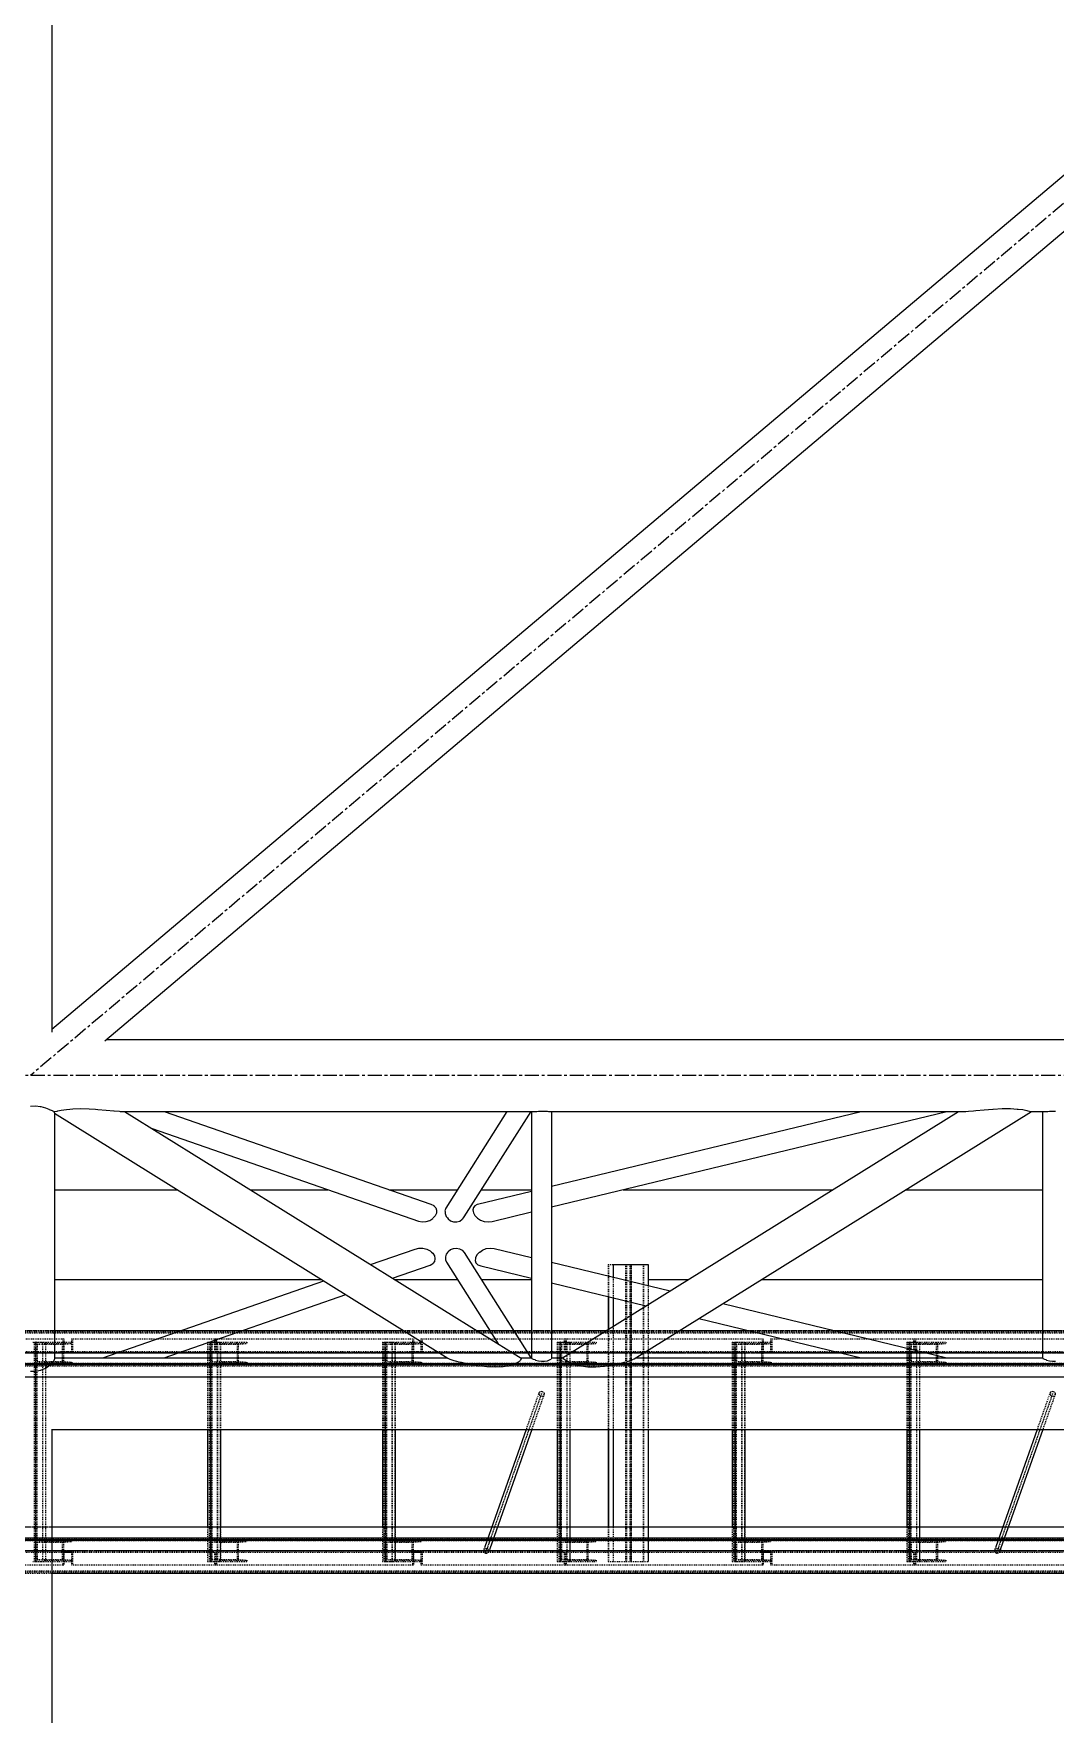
# Model space of a CAD drawing. Header units: millimetres. Extents: x 5143 to 30813, y 232 to 21408.
# Drawn here: x 25175 to 25753, y 3989 to 4940 of the extents above; entities that cross this region are included whole.
import ezdxf

# ---------------------------------------------------------------- set-up
doc = ezdxf.new("R2010")
doc.units = ezdxf.units.MM
doc.header["$LTSCALE"] = 0.25
for name, pattern in [('CENTER', [50.8, 31.75, -6.35, 6.35, -6.35]), ('XKITLINE00', [0]), ('XKITLINE02', [4, 2, -2]), ('XKITLINE03', [6, 3, -1, 1, -1])]:
    doc.linetypes.add(name, pattern=pattern)

msp = doc.modelspace()

# ---------------------------------------------------------------- linework, layer by layer
at = {"color": 8, "linetype": 'CENTER'}
for p, q in [((26903.05, 5810.27), (25173.61, 4350.27)), ((26261.35, 4350.27), (24815.88, 4350.27))]:
    msp.add_line(p, q, dxfattribs=at)
at = {"color": 8, "linetype": 'XKITLINE00'}
for p, q in [((25185.79, 5784.48), (25185.79, 4374.81)), ((25185.79, 4376.5), (26019.45, 5080.27)), ((25215.69, 4369.86), (26038.33, 5064.33)), ((25216.54, 4370.57), (26261.35, 4370.57)), ((25173.61, 4333.01), (25176.65, 4333.1)), ((25176.65, 4333.1), (25179.16, 4332.69)), ((25179.16, 4332.69), (25179.53, 4332.65)), ((25179.53, 4332.65), (25182.12, 4332.01)), ((25182.12, 4332.01), (25184.04, 4331.16)), ((25184.04, 4331.16), (25184.28, 4331.1)), ((25184.28, 4331.1), (25185.91, 4330.42)), ((25185.91, 4330.42), (25186.17, 4330.21)), ((25186.17, 4330.21), (25186.92, 4330.02)), ((25186.92, 4329.98), (25188.66, 4330.19)), ((25186.93, 4329.91), (25187.2, 4328.96)), ((25187.2, 4328.96), (25187.26, 4328.9)), ((25187.26, 4328.92), (25409.72, 4190.41)), ((25187.26, 4328.9), (25187.26, 4189.89)), ((25188.66, 4330.19), (25189.19, 4330.23)), ((25189.19, 4330.23), (25190.92, 4330.65)), ((25190.92, 4330.65), (25193.99, 4331.05)), ((25193.99, 4331.05), (25195.96, 4331.19)), ((25195.96, 4331.19), (25197.66, 4331.41)), ((25197.66, 4331.41), (25201.93, 4331.58)), ((25201.93, 4331.58), (25206.76, 4331.47)), ((25206.76, 4331.47), (25210.33, 4331.19)), ((25210.33, 4331.19), (25211.8, 4331.12)), ((25211.8, 4331.12), (25216.52, 4330.74)), ((25216.52, 4330.74), (25220.87, 4330.24)), ((25220.87, 4330.24), (25220.95, 4330.23)), ((25220.95, 4330.23), (25224, 4330.02)), ((25224, 4330.02), (25225.41, 4329.88)), ((25224.46, 4329.97), (25460.03, 4329.97)), ((25224.9, 4329.93), (25225.1, 4329.95)), ((25225.1, 4329.95), (25225.18, 4329.97)), ((25225.41, 4329.88), (25226.02, 4329.94)), ((25226.02, 4329.94), (25226.12, 4329.97)), ((25226.86, 4329.97), (25451.12, 4190.34)), ((25249.23, 4329.97), (25400.13, 4277.43)), ((25443.15, 4329.97), (25408.55, 4275.24)), ((25456.59, 4329.97), (25418.84, 4270.25)), ((25457, 4329.97), (25457, 4190.47)), ((25457.9, 4329.97), (25458.09, 4329.95)), ((25458.09, 4329.95), (25458.89, 4329.88)), ((25458.41, 4329.96), (25459.1, 4329.9)), ((25458.89, 4329.88), (25459.35, 4329.93)), ((25459.35, 4329.93), (25460.94, 4330.04)), ((25460.94, 4330.04), (25462.7, 4330.09)), ((25462.7, 4330.09), (25464.46, 4330.09)), ((25464.46, 4330.09), (25466.05, 4330.03)), ((25466.05, 4330.03), (25467.31, 4329.92)), ((25466.7, 4329.97), (25702.73, 4329.97)), ((25467.31, 4329.92), (25467.56, 4329.88)), ((25467.36, 4329.91), (25467.74, 4329.97)), ((25467.56, 4329.88), (25468.12, 4329.95)), ((25468.12, 4329.95), (25468.17, 4329.97)), ((25468.4, 4287.62), (25643.59, 4329.97)), ((25468.4, 4275.9), (25692.06, 4329.97)), ((25468.4, 4329.97), (25468.4, 4190.2)), ((25474.57, 4190.52), (25698.54, 4329.97)), ((25515.13, 4190.06), (25739.83, 4329.97)), ((25700.43, 4329.97), (25701.18, 4329.89)), ((25701.18, 4329.89), (25701.37, 4329.88)), ((25701.37, 4329.88), (25704.28, 4330.09)), ((25701.37, 4329.97), (25701.9, 4329.91)), ((25704.28, 4330.09), (25706.99, 4330.23)), ((25706.99, 4330.23), (25708.33, 4330.4)), ((25708.33, 4330.4), (25713.19, 4330.87)), ((25713.19, 4330.87), (25718, 4331.19)), ((25718, 4331.19), (25718.24, 4331.21)), ((25718.24, 4331.21), (25723.38, 4331.53)), ((25723.38, 4331.53), (25727.98, 4331.56)), ((25727.98, 4331.56), (25731.81, 4331.3)), ((25731.81, 4331.3), (25732.42, 4331.19)), ((25732.42, 4331.19), (25734.95, 4330.95)), ((25734.95, 4330.95), (25737.25, 4330.51)), ((25737.25, 4330.51), (25737.87, 4330.23)), ((25737.87, 4330.23), (25738.78, 4330.13)), ((25738.78, 4330.13), (25739.59, 4329.91)), ((25739.35, 4329.97), (25749.06, 4329.97)), ((25739.55, 4329.88), (25739.79, 4329.97)), ((25746.09, 4329.97), (25746.09, 4190.48)), ((25746.97, 4329.97), (25747.18, 4329.94)), ((25747.18, 4329.94), (25747.98, 4329.88)), ((25747.5, 4329.96), (25748.18, 4329.9)), ((25747.98, 4329.88), (25748.44, 4329.93)), ((25748.44, 4329.93), (25750.03, 4330.04)), ((25750.03, 4330.04), (25751.79, 4330.1)), ((25751.79, 4330.1), (25753.55, 4330.1)), ((25242.42, 4320.29), (25393.04, 4267.84)), ((25187.26, 4285.67), (25256.71, 4285.67)), ((25298.01, 4285.67), (25341.82, 4285.67)), ((25376.46, 4285.67), (25415.14, 4285.67)), ((25426.6, 4277.51), (25457, 4284.86)), ((25428.59, 4285.67), (25457, 4285.67)), ((25508.83, 4285.67), (25627.39, 4285.67)), ((25668.69, 4285.67), (25746.09, 4285.67)), ((25400.13, 4277.43), (25401.73, 4276.66)), ((25401.51, 4269.72), (25401.25, 4269.39)), ((25402.55, 4270.81), (25401.51, 4269.72)), ((25401.73, 4276.66), (25401.8, 4276.57)), ((25401.8, 4276.57), (25402.88, 4275.47)), ((25403.27, 4272.41), (25402.55, 4270.81)), ((25402.88, 4275.47), (25403.38, 4274.02)), ((25403.28, 4273.31), (25403.27, 4272.41)), ((25403.38, 4274.02), (25403.28, 4273.31)), ((25408.55, 4275.24), (25408.1, 4273.76)), ((25408.1, 4273.76), (25408.13, 4273.31)), ((25408.13, 4273.31), (25408.18, 4272.13)), ((25408.18, 4272.13), (25408.78, 4270.55)), ((25408.78, 4270.55), (25409.45, 4269.72)), ((25409.45, 4269.72), (25409.86, 4269.17)), ((25418.44, 4269.72), (25417.83, 4268.92)), ((25418.84, 4270.25), (25418.44, 4269.72)), ((25424.19, 4275.67), (25423.89, 4274.24)), ((25423.89, 4274.24), (25424.15, 4273.31)), ((25424.15, 4273.31), (25424.21, 4272.65)), ((25424.99, 4276.58), (25424.19, 4275.67)), ((25424.21, 4272.65), (25425.06, 4271.04)), ((25425.15, 4276.8), (25424.99, 4276.58)), ((25425.06, 4271.04), (25426.39, 4269.72)), ((25425.15, 4276.8), (25426.6, 4277.51)), ((25426.39, 4269.72), (25426.5, 4269.59)), ((25426.5, 4269.59), (25428.25, 4268.41)), ((25434.74, 4267.76), (25457, 4273.14)), ((25393.04, 4267.84), (25395.22, 4267.46)), ((25395.22, 4267.46), (25397.46, 4267.6)), ((25397.46, 4267.6), (25399.54, 4268.27)), ((25399.54, 4268.27), (25401.25, 4269.39)), ((25409.86, 4269.17), (25411.3, 4268.12)), ((25411.3, 4268.12), (25412.98, 4267.54)), ((25412.98, 4267.54), (25414.75, 4267.49)), ((25414.75, 4267.49), (25416.42, 4267.96)), ((25416.42, 4267.96), (25417.83, 4268.92)), ((25428.25, 4268.41), (25430.34, 4267.68)), ((25430.34, 4267.68), (25432.58, 4267.45)), ((25432.58, 4267.45), (25434.74, 4267.76)), ((25366.05, 4243.31), (25391.16, 4252.05)), ((25391.16, 4252.05), (25393.34, 4252.59)), ((25393.34, 4252.59), (25395.64, 4252.61)), ((25395.64, 4252.61), (25397.85, 4252.1)), ((25397.85, 4252.1), (25399.74, 4251.11)), ((25399.74, 4251.11), (25400.5, 4250.38)), ((25409.84, 4250.66), (25409.66, 4250.38)), ((25409.84, 4250.66), (25411.2, 4251.8)), ((25411.2, 4251.8), (25412.85, 4252.49)), ((25412.85, 4252.49), (25414.61, 4252.67)), ((25414.61, 4252.67), (25416.32, 4252.31)), ((25416.32, 4252.31), (25417.8, 4251.46)), ((25417.8, 4251.46), (25418.76, 4250.38)), ((25427.78, 4250.39), (25429.28, 4251.49)), ((25429.28, 4251.49), (25431.4, 4252.33)), ((25431.4, 4252.33), (25433.71, 4252.67)), ((25433.71, 4252.67), (25435.99, 4252.48)), ((25435.99, 4252.48), (25457, 4247.4)), ((25378.47, 4235.57), (25399.72, 4242.97)), ((25399.72, 4242.97), (25400.75, 4243.6)), ((25400.5, 4250.38), (25401.21, 4249.78)), ((25400.75, 4243.6), (25401.2, 4243.86)), ((25402.18, 4245.13), (25401.2, 4243.86)), ((25401.21, 4249.78), (25402.17, 4248.23)), ((25402.17, 4248.23), (25402.38, 4246.82)), ((25402.45, 4246.61), (25402.18, 4245.13)), ((25402.38, 4246.82), (25402.45, 4246.61)), ((25408.85, 4249.24), (25408.36, 4247.65)), ((25408.36, 4247.65), (25408.39, 4246.83)), ((25408.39, 4246.83), (25408.39, 4246.06)), ((25408.39, 4246.06), (25408.95, 4244.64)), ((25409.66, 4250.38), (25408.85, 4249.24)), ((25408.95, 4244.64), (25438.18, 4198.4)), ((25418.76, 4250.38), (25418.92, 4250.21)), ((25418.92, 4250.21), (25456.61, 4190.57)), ((25425.4, 4246.83), (25425.15, 4245.6)), ((25425.15, 4245.6), (25425.61, 4244.25)), ((25425.41, 4247.14), (25425.4, 4246.83)), ((25426.15, 4248.76), (25425.41, 4247.14)), ((25425.61, 4244.25), (25426.33, 4243.61)), ((25427.55, 4250.24), (25426.15, 4248.76)), ((25426.33, 4243.61), (25426.69, 4243.22)), ((25426.69, 4243.22), (25428.33, 4242.62)), ((25427.55, 4250.24), (25427.78, 4250.39)), ((25428.33, 4242.62), (25457, 4235.69)), ((25468.4, 4244.65), (25535.46, 4228.44)), ((25187.26, 4234.87), (25338.3, 4234.87)), ((25214.59, 4190.57), (25339.56, 4234.09)), ((25379.59, 4234.87), (25415.12, 4234.87)), ((25428.61, 4234.87), (25457, 4234.87)), ((25468.4, 4232.93), (25521.9, 4219.99)), ((25523.11, 4234.87), (25545.8, 4234.87)), ((25587.1, 4234.87), (25746.09, 4234.87)), ((25249.23, 4190.57), (25351.99, 4226.35)), ((25551.65, 4212.8), (25643.59, 4190.57)), ((25565.21, 4221.24), (25692.06, 4190.57)), ((25179.53, 4183.58), (25182.12, 4184.64)), ((25182.12, 4184.64), (25184.01, 4186.01)), ((25184.01, 4186.01), (25184.28, 4186.15)), ((25184.28, 4186.15), (25185.91, 4187.6)), ((25186.16, 4188.02), (25185.91, 4187.6)), ((25186.92, 4188.9), (25186.16, 4188.02)), ((25187.08, 4189.5), (25186.92, 4188.9)), ((25187.26, 4189.89), (25187.08, 4189.5)), ((25187.26, 4190.57), (25409.45, 4190.57)), ((25409.72, 4190.41), (25409.75, 4190.39)), ((25409.75, 4190.39), (25410.79, 4189.83)), ((25410.79, 4189.83), (25411.97, 4189.5)), ((25411.97, 4189.5), (25413.19, 4189.06)), ((25413.19, 4189.06), (25416.78, 4188.16)), ((25416.78, 4188.16), (25417.52, 4188.02)), ((25417.52, 4188.02), (25421.46, 4187.11)), ((25421.46, 4187.11), (25426.52, 4186.27)), ((25426.52, 4186.27), (25429.05, 4186.01)), ((25429.05, 4186.01), (25431.77, 4185.64)), ((25431.77, 4185.64), (25436.76, 4185.37)), ((25436.76, 4185.37), (25441.08, 4185.56)), ((25441.08, 4185.56), (25443.41, 4186.01)), ((25443.41, 4186.01), (25444.61, 4186.16)), ((25444.61, 4186.16), (25447.46, 4186.95)), ((25447.46, 4186.95), (25449.28, 4188.02)), ((25449.28, 4188.02), (25450.65, 4188.9)), ((25450.83, 4189.5), (25450.65, 4188.9)), ((25450.74, 4190.57), (25457, 4190.57)), ((25450.83, 4189.5), (25451.21, 4189.73)), ((25451.12, 4190.34), (25451.21, 4189.73)), ((25457, 4190.47), (25457.13, 4190.4)), ((25457.13, 4190.4), (25457.28, 4190.17)), ((25457.28, 4190.17), (25458.09, 4189.75)), ((25458.09, 4189.75), (25458.88, 4189.52)), ((25458.88, 4189.52), (25459.35, 4189.3)), ((25459.35, 4189.3), (25460.94, 4188.86)), ((25460.94, 4188.86), (25462.7, 4188.63)), ((25462.7, 4188.63), (25464.46, 4188.64)), ((25464.46, 4188.64), (25466.05, 4188.88)), ((25466.05, 4188.88), (25467.31, 4189.33)), ((25467.31, 4189.33), (25467.56, 4189.52)), ((25467.56, 4189.52), (25468.12, 4189.77)), ((25468.4, 4190.2), (25468.12, 4189.77)), ((25468.4, 4190.57), (25474.66, 4190.57)), ((25474.57, 4190.52), (25474.92, 4190.42)), ((25474.92, 4190.42), (25474.9, 4190.17)), ((25474.9, 4190.17), (25475.84, 4189.58)), ((25475.84, 4189.58), (25475.94, 4189.55)), ((25475.94, 4189.55), (25477.14, 4188.66)), ((25477.14, 4188.66), (25478.65, 4188.09)), ((25478.65, 4188.09), (25479.16, 4187.71)), ((25479.16, 4187.71), (25481.72, 4186.74)), ((25481.72, 4186.74), (25484.91, 4186.1)), ((25484.91, 4186.1), (25485.08, 4186.04)), ((25485.08, 4186.04), (25488.91, 4185.54)), ((25488.91, 4185.54), (25493.4, 4185.5)), ((25493.4, 4185.5), (25498.32, 4185.92)), ((25498.32, 4185.92), (25499.34, 4186.1)), ((25499.34, 4186.1), (25503.12, 4186.6)), ((25503.12, 4186.6), (25507.61, 4187.53)), ((25507.61, 4187.53), (25509.55, 4188.09)), ((25509.55, 4188.09), (25511.32, 4188.5)), ((25511.32, 4188.5), (25513.97, 4189.43)), ((25514.17, 4189.55), (25515.13, 4190.06)), ((25515.95, 4190.57), (25746.09, 4190.57)), ((25746.09, 4190.48), (25746.22, 4190.42)), ((25746.22, 4190.42), (25746.37, 4190.18)), ((25746.37, 4190.18), (25747.18, 4189.77)), ((25747.18, 4189.77), (25747.97, 4189.55)), ((25747.97, 4189.55), (25748.44, 4189.32)), ((25748.44, 4189.32), (25750.03, 4188.88)), ((25750.03, 4188.88), (25751.79, 4188.66)), ((25751.79, 4188.66), (25753.55, 4188.67)), ((25173.61, 4183.06), (25176.65, 4182.94)), ((25176.65, 4182.94), (25179.12, 4183.51)), ((25179.12, 4183.51), (25179.53, 4183.58)), ((25185.51, 4149.97), (26261.35, 4149.97)), ((25185.79, 4149.97), (25185.79, 2729.53))]:
    msp.add_line(p, q, dxfattribs=at)
at = {"color": 3, "linetype": 'XKITLINE02'}
for p, q in [((25500.5, 4243.37), (25503.33, 4243.37)), ((25500.5, 4243.37), (25500.5, 4225.17)), ((25500.65, 4243.37), (25500.65, 4225.13)), ((25510.22, 4243.37), (25510.22, 4075.37)), ((25510.86, 4243.37), (25510.86, 4075.37)), ((25512.75, 4243.37), (25512.75, 4075.37)), ((25513.39, 4243.37), (25513.39, 4075.37)), ((25520.28, 4243.37), (25520.28, 4075.37)), ((25520.43, 4243.37), (25520.43, 4075.37)), ((25522.96, 4243.37), (25522.96, 4075.37)), ((25503.18, 4236.24), (25503.18, 4224.52)), ((25503.33, 4236.2), (25503.33, 4224.48)), ((25523.11, 4231.42), (25523.11, 4149.97)), ((24787.73, 4206.07), (26118.9, 4206.07)), ((24787.73, 4205.22), (26131.71, 4205.22)), ((24788.53, 4204.69), (26133.25, 4204.69)), ((25159.96, 4206.07), (25187.26, 4206.07)), ((25259.11, 4206.07), (25293.75, 4206.07)), ((25384.55, 4206.07), (25425.85, 4206.07)), ((25433.33, 4206.07), (25446.81, 4206.07)), ((25457, 4206.07), (25468.4, 4206.07)), ((25499.55, 4206.07), (25540.84, 4206.07)), ((25500.5, 4206.67), (25500.5, 4149.97)), ((25500.65, 4206.76), (25500.65, 4149.97)), ((25503.18, 4208.34), (25503.18, 4149.97)), ((25503.33, 4208.43), (25503.33, 4149.97)), ((25579.48, 4206.07), (25627.95, 4206.07)), ((25746.09, 4206.07), (25757.49, 4206.07)), ((25081.03, 4201.36), (25192.51, 4201.36)), ((25081.03, 4194.16), (25196.94, 4194.16)), ((25174.94, 4199.38), (25182.16, 4199.38)), ((25175.79, 4199.38), (25175.79, 4075.37)), ((25176.73, 4199.38), (25176.73, 4075.37)), ((25176.73, 4199.38), (25197.06, 4199.38)), ((25176.73, 4199.38), (25176.73, 4187.38)), ((25177.26, 4199.38), (25177.26, 4075.37)), ((25177.42, 4198.31), (25182.16, 4198.7)), ((25177.42, 4198.31), (25177.42, 4188.44)), ((25177.42, 4198.31), (25192.32, 4198.31)), ((25180.38, 4199.38), (25180.38, 4075.37)), ((25180.48, 4199.38), (25180.48, 4075.37)), ((25182.06, 4199.38), (25182.06, 4075.37)), ((25182.16, 4199.38), (25182.16, 4075.37)), ((25182.16, 4199.38), (25182.16, 4198.7)), ((25182.16, 4198.7), (25197.06, 4198.7)), ((25190.86, 4194.16), (25190.86, 4193.36)), ((25190.86, 4194.16), (25196.76, 4194.16)), ((25190.86, 4194.16), (25277.67, 4194.16)), ((25191.62, 4199.38), (25191.62, 4187.38)), ((25192.02, 4201.36), (25192.02, 4193.36)), ((25192.32, 4198.31), (25197.06, 4198.7)), ((25192.32, 4198.31), (25192.32, 4188.44)), ((25192.51, 4201.36), (25192.51, 4194.16)), ((25196.76, 4201.36), (25196.76, 4194.16)), ((25196.76, 4201.36), (25197.42, 4201.36)), ((25196.76, 4201.36), (25278.33, 4201.36)), ((25196.94, 4194.16), (25196.94, 4193.36)), ((25197.06, 4199.38), (25197.06, 4198.7)), ((25197.42, 4201.36), (25197.42, 4193.36)), ((25271.77, 4194.16), (25271.77, 4193.36)), ((25273.82, 4199.38), (25281.05, 4199.38)), ((25273.82, 4199.38), (25273.82, 4149.97)), ((25274.67, 4199.38), (25274.67, 4075.37)), ((25275.61, 4199.38), (25275.61, 4149.97)), ((25275.61, 4199.38), (25295.95, 4199.38)), ((25275.61, 4199.38), (25275.61, 4187.38)), ((25276.14, 4199.38), (25276.14, 4075.37)), ((25276.3, 4198.31), (25281.05, 4198.7)), ((25276.3, 4198.31), (25276.3, 4188.44)), ((25276.3, 4198.31), (25291.2, 4198.31)), ((25277.67, 4201.36), (25277.67, 4194.16)), ((25278.31, 4201.36), (25278.8, 4201.36)), ((25278.31, 4201.36), (25278.31, 4193.36)), ((25278.31, 4201.36), (25390.28, 4201.36)), ((25278.33, 4201.36), (25278.33, 4193.36)), ((25278.8, 4201.36), (25278.8, 4194.16)), ((25278.8, 4194.16), (25283.23, 4194.16)), ((25278.8, 4194.16), (25394.7, 4194.16)), ((25279.26, 4199.38), (25279.26, 4075.37)), ((25279.36, 4199.38), (25279.36, 4075.37)), ((25280.95, 4199.38), (25280.95, 4075.37)), ((25281.05, 4199.38), (25281.05, 4149.97)), ((25281.05, 4199.38), (25281.05, 4198.7)), ((25281.05, 4198.7), (25295.95, 4198.7)), ((25283.23, 4194.16), (25283.23, 4193.36)), ((25290.51, 4199.38), (25290.51, 4187.38)), ((25291.2, 4198.31), (25295.95, 4198.7)), ((25291.2, 4198.31), (25291.2, 4188.44)), ((25295.95, 4199.38), (25295.95, 4198.7)), ((25372.71, 4199.38), (25379.93, 4199.38)), ((25372.71, 4199.38), (25372.71, 4149.97)), ((25373.56, 4199.38), (25373.56, 4075.37)), ((25374.49, 4199.38), (25374.49, 4149.97)), ((25374.49, 4199.38), (25394.83, 4199.38)), ((25374.49, 4199.38), (25374.49, 4187.38)), ((25375.03, 4199.38), (25375.03, 4075.37)), ((25375.19, 4198.31), (25379.93, 4198.7)), ((25375.19, 4198.31), (25375.19, 4188.44)), ((25375.19, 4198.31), (25390.08, 4198.31)), ((25378.14, 4199.38), (25378.14, 4075.37)), ((25378.25, 4199.38), (25378.25, 4075.37)), ((25379.83, 4199.38), (25379.83, 4075.37)), ((25379.93, 4199.38), (25379.93, 4149.97)), ((25379.93, 4199.38), (25379.93, 4198.7)), ((25379.93, 4198.7), (25394.83, 4198.7)), ((25388.63, 4194.16), (25388.63, 4193.36)), ((25388.63, 4194.16), (25403.69, 4194.16)), ((25388.63, 4194.16), (25475.44, 4194.16)), ((25389.39, 4199.38), (25389.39, 4187.38)), ((25389.78, 4201.36), (25389.78, 4193.36)), ((25390.08, 4198.31), (25394.83, 4198.7)), ((25390.08, 4198.31), (25390.08, 4188.44)), ((25390.28, 4201.36), (25390.28, 4194.16)), ((25394.53, 4201.36), (25394.53, 4194.16)), ((25394.53, 4201.36), (25395.19, 4201.36)), ((25394.53, 4201.36), (25476.1, 4201.36)), ((25394.7, 4194.16), (25394.7, 4193.36)), ((25394.83, 4199.38), (25394.83, 4198.7)), ((25395.19, 4201.36), (25395.19, 4193.36)), ((25469.54, 4194.16), (25469.54, 4193.36)), ((25471.59, 4199.38), (25478.82, 4199.38)), ((25471.59, 4199.38), (25471.59, 4149.97)), ((25472.44, 4199.38), (25472.44, 4075.37)), ((25473.38, 4199.38), (25473.38, 4149.97)), ((25473.38, 4199.38), (25493.71, 4199.38)), ((25473.38, 4199.38), (25473.38, 4187.38)), ((25473.91, 4199.38), (25473.91, 4075.37)), ((25474.07, 4198.31), (25478.82, 4198.7)), ((25474.07, 4198.31), (25474.07, 4188.44)), ((25474.07, 4198.31), (25488.97, 4198.31)), ((25475.44, 4201.36), (25475.44, 4194.16)), ((25476.07, 4201.36), (25476.07, 4193.36)), ((25476.07, 4201.36), (25476.57, 4201.36)), ((25476.07, 4201.36), (25588.04, 4201.36)), ((25476.1, 4201.36), (25476.1, 4193.36)), ((25476.57, 4201.36), (25476.57, 4194.16)), ((25476.57, 4194.16), (25481, 4194.16)), ((25476.57, 4194.16), (25592.47, 4194.16)), ((25477.03, 4199.38), (25477.03, 4075.37)), ((25477.13, 4199.38), (25477.13, 4075.37)), ((25478.71, 4199.38), (25478.71, 4075.37)), ((25478.82, 4199.38), (25478.82, 4149.97)), ((25478.82, 4199.38), (25478.82, 4198.7)), ((25478.82, 4198.7), (25493.71, 4198.7)), ((25481, 4194.16), (25481, 4193.36)), ((25488.28, 4199.38), (25488.28, 4187.38)), ((25488.97, 4198.31), (25493.71, 4198.7)), ((25488.97, 4198.31), (25488.97, 4188.44)), ((25493.71, 4199.38), (25493.71, 4198.7)), ((25570.47, 4199.38), (25577.7, 4199.38)), ((25570.47, 4199.38), (25570.47, 4149.97)), ((25571.32, 4199.38), (25571.32, 4075.37)), ((25572.26, 4199.38), (25572.26, 4149.97)), ((25572.26, 4199.38), (25592.6, 4199.38)), ((25572.26, 4199.38), (25572.26, 4187.38)), ((25572.8, 4199.38), (25572.8, 4075.37)), ((25572.95, 4198.31), (25577.7, 4198.7)), ((25572.95, 4198.31), (25572.95, 4188.44)), ((25572.95, 4198.31), (25587.85, 4198.31)), ((25575.91, 4199.38), (25575.91, 4075.37)), ((25576.01, 4199.38), (25576.01, 4075.37)), ((25577.6, 4199.38), (25577.6, 4075.37)), ((25577.7, 4199.38), (25577.7, 4149.97)), ((25577.7, 4199.38), (25577.7, 4198.7)), ((25577.7, 4198.7), (25592.6, 4198.7)), ((25586.4, 4194.16), (25586.4, 4193.36)), ((25586.4, 4194.16), (25592.3, 4194.16)), ((25586.4, 4194.16), (25673.21, 4194.16)), ((25587.16, 4199.38), (25587.16, 4187.38)), ((25587.55, 4201.36), (25587.55, 4193.36)), ((25587.85, 4198.31), (25592.6, 4198.7)), ((25587.85, 4198.31), (25587.85, 4188.44)), ((25588.04, 4201.36), (25588.04, 4194.16)), ((25592.3, 4201.36), (25592.3, 4194.16)), ((25592.3, 4201.36), (25592.96, 4201.36)), ((25592.3, 4201.36), (25673.86, 4201.36)), ((25592.47, 4194.16), (25592.47, 4193.36)), ((25592.6, 4199.38), (25592.6, 4198.7)), ((25592.96, 4201.36), (25592.96, 4193.36)), ((25667.3, 4194.16), (25667.3, 4193.36)), ((25669.36, 4199.38), (25676.58, 4199.38)), ((25669.36, 4199.38), (25669.36, 4149.97)), ((25670.21, 4199.38), (25670.21, 4075.37)), ((25671.15, 4199.38), (25671.15, 4149.97)), ((25671.15, 4199.38), (25691.48, 4199.38)), ((25671.15, 4199.38), (25671.15, 4187.38)), ((25671.68, 4199.38), (25671.68, 4075.37)), ((25671.84, 4198.31), (25676.58, 4198.7)), ((25671.84, 4198.31), (25671.84, 4188.44)), ((25671.84, 4198.31), (25686.74, 4198.31)), ((25673.21, 4201.36), (25673.21, 4194.16)), ((25673.84, 4201.36), (25674.34, 4201.36)), ((25673.84, 4201.36), (25673.84, 4193.36)), ((25673.84, 4201.36), (25785.81, 4201.36)), ((25673.86, 4201.36), (25673.86, 4193.36)), ((25674.34, 4201.36), (25674.34, 4194.16)), ((25674.34, 4194.16), (25678.76, 4194.16)), ((25674.34, 4194.16), (25790.24, 4194.16)), ((25674.8, 4199.38), (25674.8, 4075.37)), ((25674.9, 4199.38), (25674.9, 4075.37)), ((25676.48, 4199.38), (25676.48, 4075.37)), ((25676.58, 4199.38), (25676.58, 4149.97)), ((25676.58, 4199.38), (25676.58, 4198.7)), ((25676.58, 4198.7), (25691.48, 4198.7)), ((25678.76, 4194.16), (25678.76, 4193.36)), ((25686.04, 4199.38), (25686.04, 4187.38)), ((25686.74, 4198.31), (25691.48, 4198.7)), ((25686.74, 4198.31), (25686.74, 4188.44)), ((25691.48, 4199.38), (25691.48, 4198.7)), ((24776.17, 4187.37), (26143.36, 4187.37)), ((24776.38, 4186.52), (26143.26, 4186.52)), ((24787.73, 4186.92), (26150.7, 4186.92)), ((24787.73, 4186.07), (26152.7, 4186.07)), ((24788.53, 4187.46), (26151.14, 4187.46)), ((24788.63, 4187.37), (26143.36, 4187.37)), ((25080.54, 4193.36), (25196.94, 4193.36)), ((25088.08, 4193.36), (25192.02, 4193.36)), ((25176.73, 4187.38), (25197.06, 4187.38)), ((25177.42, 4188.44), (25182.16, 4188.06)), ((25177.42, 4188.44), (25192.32, 4188.44)), ((25182.16, 4188.06), (25182.16, 4187.38)), ((25182.16, 4188.06), (25197.06, 4188.06)), ((25190.86, 4193.36), (25197.42, 4193.36)), ((25190.86, 4193.36), (25278.33, 4193.36)), ((25192.32, 4188.44), (25197.06, 4188.06)), ((25197.06, 4188.06), (25197.06, 4187.38)), ((25275.61, 4187.38), (25295.95, 4187.38)), ((25276.3, 4188.44), (25281.05, 4188.06)), ((25276.3, 4188.44), (25291.2, 4188.44)), ((25278.31, 4193.36), (25283.23, 4193.36)), ((25278.32, 4193.36), (25394.7, 4193.36)), ((25281.05, 4188.06), (25281.05, 4187.38)), ((25281.05, 4188.06), (25295.95, 4188.06)), ((25291.2, 4188.44), (25295.95, 4188.06)), ((25295.95, 4188.06), (25295.95, 4187.38)), ((25374.49, 4187.38), (25394.83, 4187.38)), ((25375.19, 4188.44), (25379.93, 4188.06)), ((25375.19, 4188.44), (25390.08, 4188.44)), ((25379.93, 4188.06), (25379.93, 4187.38)), ((25379.93, 4188.06), (25394.83, 4188.06)), ((25388.63, 4193.36), (25405.12, 4193.36)), ((25390.08, 4188.44), (25394.83, 4188.06)), ((25394.83, 4188.06), (25394.83, 4187.38)), ((25404.98, 4193.36), (25476.1, 4193.36)), ((25473.38, 4187.38), (25493.71, 4187.38)), ((25474.07, 4188.44), (25478.82, 4188.06)), ((25474.07, 4188.44), (25488.97, 4188.44)), ((25476.07, 4193.36), (25481, 4193.36)), ((25476.09, 4193.36), (25592.47, 4193.36)), ((25478.82, 4188.06), (25478.82, 4187.38)), ((25478.82, 4188.06), (25493.71, 4188.06)), ((25488.97, 4188.44), (25493.71, 4188.06)), ((25493.71, 4188.06), (25493.71, 4187.38)), ((25572.26, 4187.38), (25592.6, 4187.38)), ((25572.95, 4188.44), (25577.7, 4188.06)), ((25572.95, 4188.44), (25587.85, 4188.44)), ((25577.7, 4188.06), (25577.7, 4187.38)), ((25577.7, 4188.06), (25592.6, 4188.06)), ((25586.4, 4193.36), (25592.96, 4193.36)), ((25586.4, 4193.36), (25673.86, 4193.36)), ((25587.85, 4188.44), (25592.6, 4188.06)), ((25592.6, 4188.06), (25592.6, 4187.38)), ((25671.15, 4187.38), (25691.48, 4187.38)), ((25671.84, 4188.44), (25676.58, 4188.06)), ((25671.84, 4188.44), (25686.74, 4188.44)), ((25673.84, 4193.36), (25678.76, 4193.36)), ((25675.32, 4193.36), (25790.24, 4193.36)), ((25676.58, 4188.06), (25676.58, 4187.38)), ((25676.58, 4188.06), (25691.48, 4188.06)), ((25686.74, 4188.44), (25691.48, 4188.06)), ((25691.48, 4188.06), (25691.48, 4187.38)), ((24776.17, 4179.87), (26143.36, 4179.87)), ((24817.5, 4179.87), (26143.36, 4179.87)), ((25461.27, 4170.75), (25453.97, 4149.97)), ((25464.12, 4169.8), (25457.15, 4149.97)), ((25461.27, 4170.75), (25461.25, 4170.03)), ((25461.25, 4170.03), (25461.62, 4169.39)), ((25461.68, 4171.33), (25461.27, 4170.75)), ((25461.62, 4169.39), (25462.28, 4168.98)), ((25461.68, 4171.33), (25462.35, 4171.63)), ((25462.28, 4168.98), (25463.04, 4168.91)), ((25462.35, 4171.63), (25463.12, 4171.57)), ((25463.04, 4168.91), (25463.72, 4169.22)), ((25463.12, 4171.57), (25463.78, 4171.16)), ((25464.12, 4169.8), (25463.72, 4169.22)), ((25463.78, 4171.16), (25464.14, 4170.52)), ((25464.14, 4170.52), (25464.12, 4169.8)), ((25750.37, 4170.75), (25743.05, 4149.97)), ((25753.21, 4169.8), (25746.23, 4149.97)), ((25750.37, 4170.75), (25750.34, 4170.03)), ((25750.34, 4170.03), (25750.71, 4169.39)), ((25750.77, 4171.33), (25750.37, 4170.75)), ((25750.71, 4169.39), (25751.37, 4168.98)), ((25750.77, 4171.33), (25751.44, 4171.63)), ((25751.37, 4168.98), (25752.13, 4168.91)), ((25751.44, 4171.63), (25752.21, 4171.57)), ((25752.13, 4168.91), (25752.81, 4169.22)), ((25752.21, 4171.57), (25752.87, 4171.16)), ((25753.21, 4169.8), (25752.81, 4169.22)), ((25752.87, 4171.16), (25753.24, 4170.52)), ((25753.24, 4170.52), (25753.21, 4169.8)), ((24776.17, 4094.87), (26015.87, 4094.87)), ((25161.43, 4094.87), (25185.79, 4094.87)), ((25273.82, 4094.87), (25273.82, 4075.37)), ((25275.61, 4094.87), (25275.61, 4075.37)), ((25281.05, 4094.87), (25281.05, 4075.37)), ((25372.71, 4094.87), (25372.71, 4075.37)), ((25374.49, 4094.87), (25374.49, 4075.37)), ((25379.93, 4094.87), (25379.93, 4075.37)), ((25434.59, 4094.87), (25437.77, 4094.87)), ((25471.59, 4094.87), (25471.59, 4075.37)), ((25473.38, 4094.87), (25473.38, 4075.37)), ((25478.82, 4094.87), (25478.82, 4075.37)), ((25500.5, 4094.87), (25500.5, 4075.37)), ((25500.65, 4094.87), (25500.65, 4075.37)), ((25503.18, 4094.87), (25503.18, 4075.37)), ((25503.33, 4094.87), (25503.33, 4075.37)), ((25523.11, 4094.87), (25523.11, 4075.37)), ((25570.47, 4094.87), (25570.47, 4075.37)), ((25572.26, 4094.87), (25572.26, 4075.37)), ((25577.7, 4094.87), (25577.7, 4075.37)), ((25669.36, 4094.87), (25669.36, 4075.37)), ((25671.15, 4094.87), (25671.15, 4075.37)), ((25676.58, 4094.87), (25676.58, 4075.37)), ((25723.64, 4094.87), (25726.82, 4094.87)), ((24776.17, 4087.37), (26143.36, 4087.37)), ((24776.38, 4088.22), (26143.26, 4088.22)), ((24787.73, 4088.67), (26013.68, 4088.67)), ((24787.73, 4087.82), (26149.07, 4087.82)), ((24788.53, 4087.29), (26149.57, 4087.29)), ((25080.54, 4081.39), (25196.94, 4081.39)), ((25081.03, 4080.59), (25196.94, 4080.59)), ((25161.43, 4088.67), (25185.79, 4088.67)), ((25176.73, 4087.37), (25197.06, 4087.37)), ((25176.73, 4087.37), (25176.73, 4075.37)), ((25177.42, 4086.31), (25182.16, 4086.69)), ((25177.42, 4086.31), (25177.42, 4076.44)), ((25177.42, 4086.31), (25192.32, 4086.31)), ((25182.16, 4087.37), (25182.16, 4086.69)), ((25182.16, 4086.69), (25197.06, 4086.69)), ((25182.71, 4087.37), (25197.06, 4087.37)), ((25190.86, 4081.39), (25278.33, 4081.39)), ((25190.86, 4081.39), (25190.86, 4080.59)), ((25190.86, 4080.59), (25277.67, 4080.59)), ((25191.62, 4087.37), (25191.62, 4075.37)), ((25192.02, 4081.39), (25196.94, 4081.39)), ((25192.02, 4081.39), (25192.02, 4073.39)), ((25192.32, 4086.31), (25197.06, 4086.69)), ((25192.32, 4086.31), (25192.32, 4076.44)), ((25192.51, 4080.59), (25196.94, 4080.59)), ((25192.51, 4080.59), (25192.51, 4073.39)), ((25196.76, 4080.59), (25196.76, 4073.39)), ((25196.94, 4081.39), (25196.94, 4080.59)), ((25197.06, 4087.37), (25197.06, 4086.69)), ((25197.42, 4081.39), (25197.42, 4073.39)), ((25271.77, 4081.39), (25278.33, 4081.39)), ((25271.77, 4081.39), (25271.77, 4080.59)), ((25271.77, 4080.59), (25277.67, 4080.59)), ((25275.61, 4087.37), (25295.95, 4087.37)), ((25275.61, 4087.37), (25275.61, 4075.37)), ((25276.3, 4086.31), (25281.05, 4086.69)), ((25276.3, 4086.31), (25276.3, 4076.44)), ((25276.3, 4086.31), (25291.2, 4086.31)), ((25277.67, 4080.59), (25277.67, 4073.39)), ((25278.31, 4081.39), (25394.7, 4081.39)), ((25278.31, 4081.39), (25278.31, 4073.39)), ((25278.33, 4081.39), (25278.33, 4073.39)), ((25278.8, 4080.59), (25394.7, 4080.59)), ((25278.8, 4080.59), (25278.8, 4073.39)), ((25281.05, 4087.37), (25281.05, 4086.69)), ((25281.05, 4086.69), (25295.95, 4086.69)), ((25283.23, 4081.39), (25283.23, 4080.59)), ((25290.51, 4087.37), (25290.51, 4075.37)), ((25291.2, 4086.31), (25295.95, 4086.69)), ((25291.2, 4086.31), (25291.2, 4076.44)), ((25295.95, 4087.37), (25295.95, 4086.69)), ((25374.49, 4087.37), (25394.83, 4087.37)), ((25374.49, 4087.37), (25374.49, 4075.37)), ((25375.19, 4086.31), (25379.93, 4086.69)), ((25375.19, 4086.31), (25375.19, 4076.44)), ((25375.19, 4086.31), (25390.08, 4086.31)), ((25379.93, 4087.37), (25379.93, 4086.69)), ((25379.93, 4086.69), (25394.83, 4086.69)), ((25388.63, 4081.39), (25476.1, 4081.39)), ((25388.63, 4081.39), (25388.63, 4080.59)), ((25388.63, 4080.59), (25475.44, 4080.59)), ((25389.39, 4087.37), (25389.39, 4075.37)), ((25389.78, 4081.39), (25394.7, 4081.39)), ((25389.78, 4081.39), (25389.78, 4073.39)), ((25390.08, 4086.31), (25394.83, 4086.69)), ((25390.08, 4086.31), (25390.08, 4076.44)), ((25390.28, 4080.59), (25394.7, 4080.59)), ((25390.28, 4080.59), (25390.28, 4073.39)), ((25394.53, 4080.59), (25394.53, 4073.39)), ((25394.7, 4081.39), (25394.7, 4080.59)), ((25394.83, 4087.37), (25394.83, 4086.69)), ((25395.19, 4081.39), (25395.19, 4073.39)), ((25430.01, 4081.86), (25429.99, 4081.15)), ((25429.99, 4081.15), (25430.36, 4080.5)), ((25430.6, 4083.54), (25430.01, 4081.86)), ((25430.42, 4082.45), (25430.01, 4081.86)), ((25430.36, 4080.5), (25431.01, 4080.09)), ((25430.42, 4082.45), (25431.09, 4082.75)), ((25431.01, 4080.09), (25431.78, 4080.03)), ((25431.09, 4082.75), (25431.86, 4082.69)), ((25431.78, 4080.03), (25432.46, 4080.34)), ((25431.86, 4082.69), (25432.52, 4082.28)), ((25432.41, 4088.67), (25435.59, 4088.67)), ((25432.86, 4080.92), (25432.46, 4080.34)), ((25432.52, 4082.28), (25432.88, 4081.63)), ((25433.39, 4082.43), (25432.86, 4080.92)), ((25432.88, 4081.63), (25432.86, 4080.92)), ((25469.54, 4081.39), (25476.1, 4081.39)), ((25469.54, 4081.39), (25469.54, 4080.59)), ((25469.54, 4080.59), (25475.44, 4080.59)), ((25473.38, 4087.37), (25493.71, 4087.37)), ((25473.38, 4087.37), (25473.38, 4075.37)), ((25474.07, 4086.31), (25478.82, 4086.69)), ((25474.07, 4086.31), (25474.07, 4076.44)), ((25474.07, 4086.31), (25488.97, 4086.31)), ((25475.44, 4080.59), (25475.44, 4073.39)), ((25476.07, 4081.39), (25592.47, 4081.39)), ((25476.07, 4081.39), (25476.07, 4073.39)), ((25476.1, 4081.39), (25476.1, 4073.39)), ((25476.57, 4080.59), (25592.47, 4080.59)), ((25476.57, 4080.59), (25476.57, 4073.39)), ((25478.82, 4087.37), (25478.82, 4086.69)), ((25478.82, 4086.69), (25493.71, 4086.69)), ((25481, 4081.39), (25481, 4080.59)), ((25488.28, 4087.37), (25488.28, 4075.37)), ((25488.97, 4086.31), (25493.71, 4086.69)), ((25488.97, 4086.31), (25488.97, 4076.44)), ((25493.71, 4087.37), (25493.71, 4086.69)), ((25572.26, 4087.37), (25592.6, 4087.37)), ((25572.26, 4087.37), (25572.26, 4075.37)), ((25572.95, 4086.31), (25577.7, 4086.69)), ((25572.95, 4086.31), (25572.95, 4076.44)), ((25572.95, 4086.31), (25587.85, 4086.31)), ((25577.7, 4087.37), (25577.7, 4086.69)), ((25577.7, 4086.69), (25592.6, 4086.69)), ((25586.4, 4081.39), (25673.86, 4081.39)), ((25586.4, 4081.39), (25586.4, 4080.59)), ((25586.4, 4080.59), (25673.21, 4080.59)), ((25587.16, 4087.37), (25587.16, 4075.37)), ((25587.55, 4081.39), (25592.47, 4081.39)), ((25587.55, 4081.39), (25587.55, 4073.39)), ((25587.85, 4086.31), (25592.6, 4086.69)), ((25587.85, 4086.31), (25587.85, 4076.44)), ((25588.04, 4080.59), (25592.47, 4080.59)), ((25588.04, 4080.59), (25588.04, 4073.39)), ((25592.3, 4080.59), (25592.3, 4073.39)), ((25592.47, 4081.39), (25592.47, 4080.59)), ((25592.6, 4087.37), (25592.6, 4086.69)), ((25592.96, 4081.39), (25592.96, 4073.39)), ((25667.3, 4081.39), (25673.86, 4081.39)), ((25667.3, 4081.39), (25667.3, 4080.59)), ((25667.3, 4080.59), (25673.21, 4080.59)), ((25671.15, 4087.37), (25691.48, 4087.37)), ((25671.15, 4087.37), (25671.15, 4075.37)), ((25671.84, 4086.31), (25676.58, 4086.69)), ((25671.84, 4086.31), (25671.84, 4076.44)), ((25671.84, 4086.31), (25686.74, 4086.31)), ((25673.21, 4080.59), (25673.21, 4073.39)), ((25673.84, 4081.39), (25790.24, 4081.39)), ((25673.84, 4081.39), (25673.84, 4073.39)), ((25673.86, 4081.39), (25673.86, 4073.39)), ((25674.34, 4080.59), (25790.24, 4080.59)), ((25674.34, 4080.59), (25674.34, 4073.39)), ((25676.58, 4087.37), (25676.58, 4086.69)), ((25676.58, 4086.69), (25691.48, 4086.69)), ((25678.76, 4081.39), (25678.76, 4080.59)), ((25686.04, 4087.37), (25686.04, 4075.37)), ((25686.74, 4086.31), (25691.48, 4086.69)), ((25686.74, 4086.31), (25686.74, 4076.44)), ((25691.48, 4087.37), (25691.48, 4086.69)), ((25719.05, 4081.86), (25719.03, 4081.15)), ((25719.03, 4081.15), (25719.4, 4080.5)), ((25719.64, 4083.53), (25719.05, 4081.86)), ((25719.46, 4082.45), (25719.05, 4081.86)), ((25719.4, 4080.5), (25720.05, 4080.09)), ((25719.46, 4082.45), (25720.13, 4082.75)), ((25720.05, 4080.09), (25720.82, 4080.03)), ((25720.13, 4082.75), (25720.9, 4082.69)), ((25720.82, 4080.03), (25721.5, 4080.34)), ((25720.9, 4082.69), (25721.56, 4082.28)), ((25721.45, 4088.67), (25724.63, 4088.67)), ((25721.9, 4080.92), (25721.5, 4080.34)), ((25721.56, 4082.28), (25721.92, 4081.63)), ((25722.43, 4082.42), (25721.9, 4080.92)), ((25721.92, 4081.63), (25721.9, 4080.92)), ((24788.53, 4070.06), (26149.57, 4070.06)), ((25080.54, 4073.39), (25192.51, 4073.39)), ((25174.94, 4075.37), (25182.16, 4075.37)), ((25176.73, 4075.37), (25197.06, 4075.37)), ((25177.42, 4076.44), (25182.16, 4076.05)), ((25177.42, 4076.44), (25192.32, 4076.44)), ((25182.16, 4076.05), (25182.16, 4075.37)), ((25182.16, 4076.05), (25197.06, 4076.05)), ((25192.02, 4073.39), (25192.51, 4073.39)), ((25192.32, 4076.44), (25197.06, 4076.05)), ((25196.76, 4073.39), (25278.33, 4073.39)), ((25197.06, 4076.05), (25197.06, 4075.37)), ((25273.82, 4075.37), (25281.05, 4075.37)), ((25275.61, 4075.37), (25295.95, 4075.37)), ((25276.3, 4076.44), (25281.05, 4076.05)), ((25276.3, 4076.44), (25291.2, 4076.44)), ((25277.67, 4073.39), (25278.33, 4073.39)), ((25278.31, 4073.39), (25390.28, 4073.39)), ((25281.05, 4076.05), (25281.05, 4075.37)), ((25281.05, 4076.05), (25295.95, 4076.05)), ((25291.2, 4076.44), (25295.95, 4076.05)), ((25295.95, 4076.05), (25295.95, 4075.37)), ((25372.71, 4075.37), (25379.93, 4075.37)), ((25374.49, 4075.37), (25394.83, 4075.37)), ((25375.19, 4076.44), (25379.93, 4076.05)), ((25375.19, 4076.44), (25390.08, 4076.44)), ((25379.93, 4076.05), (25379.93, 4075.37)), ((25379.93, 4076.05), (25394.83, 4076.05)), ((25389.78, 4073.39), (25390.28, 4073.39)), ((25390.08, 4076.44), (25394.83, 4076.05)), ((25394.53, 4073.39), (25476.1, 4073.39)), ((25394.83, 4076.05), (25394.83, 4075.37)), ((25471.59, 4075.37), (25478.82, 4075.37)), ((25473.38, 4075.37), (25493.71, 4075.37)), ((25474.07, 4076.44), (25478.82, 4076.05)), ((25474.07, 4076.44), (25488.97, 4076.44)), ((25475.44, 4073.39), (25476.1, 4073.39)), ((25476.07, 4073.39), (25588.04, 4073.39)), ((25478.82, 4076.05), (25478.82, 4075.37)), ((25478.82, 4076.05), (25493.71, 4076.05)), ((25488.97, 4076.44), (25493.71, 4076.05)), ((25493.71, 4076.05), (25493.71, 4075.37)), ((25500.5, 4075.37), (25523.11, 4075.37)), ((25570.47, 4075.37), (25577.7, 4075.37)), ((25572.26, 4075.37), (25592.6, 4075.37)), ((25572.95, 4076.44), (25577.7, 4076.05)), ((25572.95, 4076.44), (25587.85, 4076.44)), ((25577.7, 4076.05), (25577.7, 4075.37)), ((25577.7, 4076.05), (25592.6, 4076.05)), ((25587.55, 4073.39), (25588.04, 4073.39)), ((25587.85, 4076.44), (25592.6, 4076.05)), ((25592.3, 4073.39), (25673.86, 4073.39)), ((25592.6, 4076.05), (25592.6, 4075.37)), ((25669.36, 4075.37), (25676.58, 4075.37)), ((25671.15, 4075.37), (25691.48, 4075.37)), ((25671.84, 4076.44), (25676.58, 4076.05)), ((25671.84, 4076.44), (25686.74, 4076.44)), ((25673.21, 4073.39), (25673.86, 4073.39)), ((25673.84, 4073.39), (25785.81, 4073.39)), ((25676.58, 4076.05), (25676.58, 4075.37)), ((25676.58, 4076.05), (25691.48, 4076.05)), ((25686.74, 4076.44), (25691.48, 4076.05)), ((25691.48, 4076.05), (25691.48, 4075.37)), ((24787.73, 4069.52), (26149.07, 4069.52)), ((25161.43, 4068.67), (25185.79, 4068.67))]:
    msp.add_line(p, q, dxfattribs=at)
at = {"color": 7, "linetype": 'XKITLINE00'}
for p, q in [((25503.18, 4243.37), (25523.11, 4243.37)), ((25503.18, 4243.37), (25503.18, 4236.24)), ((25503.33, 4243.37), (25503.33, 4236.2)), ((25523.11, 4243.37), (25523.11, 4231.42)), ((25500.5, 4225.17), (25500.5, 4206.67)), ((25500.65, 4225.13), (25500.65, 4206.76)), ((25503.18, 4224.52), (25503.18, 4208.34)), ((25503.33, 4224.48), (25503.33, 4208.43)), ((25187.26, 4206.07), (25259.11, 4206.07)), ((25293.75, 4206.07), (25384.55, 4206.07)), ((25425.85, 4206.07), (25433.33, 4206.07)), ((25446.81, 4206.07), (25457, 4206.07)), ((25468.4, 4206.07), (25499.55, 4206.07)), ((25540.84, 4206.07), (25579.48, 4206.07)), ((25627.95, 4206.07), (25746.09, 4206.07)), ((25273.82, 4149.97), (25273.82, 4094.87)), ((25275.61, 4149.97), (25275.61, 4094.87)), ((25281.05, 4149.97), (25281.05, 4094.87)), ((25372.71, 4149.97), (25372.71, 4094.87)), ((25374.49, 4149.97), (25374.49, 4094.87)), ((25379.93, 4149.97), (25379.93, 4094.87)), ((25453.97, 4149.97), (25430.6, 4083.54)), ((25457.15, 4149.97), (25433.39, 4082.43)), ((25471.59, 4149.97), (25471.59, 4094.87)), ((25473.38, 4149.97), (25473.38, 4094.87)), ((25478.82, 4149.97), (25478.82, 4094.87)), ((25500.5, 4149.97), (25500.5, 4094.87)), ((25500.65, 4149.97), (25500.65, 4094.87)), ((25503.18, 4149.97), (25503.18, 4094.87)), ((25503.33, 4149.97), (25503.33, 4094.87)), ((25523.11, 4149.97), (25523.11, 4094.87)), ((25570.47, 4149.97), (25570.47, 4094.87)), ((25572.26, 4149.97), (25572.26, 4094.87)), ((25577.7, 4149.97), (25577.7, 4094.87)), ((25669.36, 4149.97), (25669.36, 4094.87)), ((25671.15, 4149.97), (25671.15, 4094.87)), ((25676.58, 4149.97), (25676.58, 4094.87)), ((25743.05, 4149.97), (25719.64, 4083.53)), ((25746.23, 4149.97), (25722.43, 4082.42)), ((25185.79, 4094.87), (25434.59, 4094.87)), ((25437.77, 4094.87), (25723.64, 4094.87)), ((25726.82, 4094.87), (26012.69, 4094.87)), ((25185.79, 4088.67), (25432.41, 4088.67)), ((25435.59, 4088.67), (25721.45, 4088.67)), ((25724.63, 4088.67), (26010.5, 4088.67)), ((25185.79, 4068.67), (26149.63, 4068.67))]:
    msp.add_line(p, q, dxfattribs=at)
at = {"color": 1, "linetype": 'XKITLINE03'}
for p, q in [((25513.22, 4243.37), (25513.22, 4075.37)), ((25176.73, 4075.37), (25176.73, 4199.38)), ((25275.61, 4075.37), (25275.61, 4199.38)), ((25374.49, 4075.37), (25374.49, 4199.38)), ((25473.38, 4075.37), (25473.38, 4199.38)), ((25572.26, 4075.37), (25572.26, 4199.38)), ((25671.15, 4075.37), (25671.15, 4199.38)), ((26135.28, 4193.37), (24772.12, 4193.37)), ((24776.17, 4187.37), (26140.38, 4187.37)), ((25080.54, 4193.36), (25192.02, 4193.36)), ((25176.73, 4187.38), (25191.62, 4187.38)), ((25197.42, 4193.36), (25278.33, 4193.36)), ((25275.61, 4187.38), (25290.51, 4187.38)), ((25278.31, 4193.36), (25389.78, 4193.36)), ((25374.49, 4187.38), (25389.39, 4187.38)), ((25395.19, 4193.36), (25476.1, 4193.36)), ((25473.38, 4187.38), (25488.28, 4187.38)), ((25476.07, 4193.36), (25587.55, 4193.36)), ((25572.26, 4187.38), (25587.16, 4187.38)), ((25592.96, 4193.36), (25673.86, 4193.36)), ((25671.15, 4187.38), (25686.04, 4187.38)), ((25673.84, 4193.36), (25785.32, 4193.36)), ((25462.7, 4170.27), (25431.44, 4081.39)), ((25751.79, 4170.27), (25720.48, 4081.39)), ((26147.87, 4081.37), (24772.12, 4081.37)), ((26140.38, 4087.37), (24776.17, 4087.37)), ((25192.02, 4081.39), (25080.54, 4081.39)), ((25176.73, 4087.37), (25191.62, 4087.37)), ((25278.33, 4081.39), (25197.42, 4081.39)), ((25275.61, 4087.37), (25290.51, 4087.37)), ((25389.78, 4081.39), (25278.31, 4081.39)), ((25374.49, 4087.37), (25389.39, 4087.37)), ((25476.1, 4081.39), (25395.19, 4081.39)), ((25473.38, 4087.37), (25488.28, 4087.37)), ((25587.55, 4081.39), (25476.07, 4081.39)), ((25572.26, 4087.37), (25587.16, 4087.37)), ((25673.86, 4081.39), (25592.96, 4081.39)), ((25671.15, 4087.37), (25686.04, 4087.37)), ((25785.32, 4081.39), (25673.84, 4081.39))]:
    msp.add_line(p, q, dxfattribs=at)
at = {"color": 1, "linetype": 'XKITLINE00'}
for centre in [(25513.22, 4243.37), (25176.73, 4199.38), (25275.61, 4199.38), (25374.49, 4199.38), (25473.38, 4199.38), (25572.26, 4199.38), (25671.15, 4199.38), (25176.73, 4187.38), (25191.62, 4187.38), (25192.02, 4193.36), (25197.42, 4193.36), (25275.61, 4187.38), (25278.31, 4193.36), (25278.33, 4193.36), (25290.51, 4187.38), (25374.49, 4187.38), (25389.39, 4187.38), (25389.78, 4193.36), (25395.19, 4193.36), (25473.38, 4187.38), (25476.07, 4193.36), (25476.1, 4193.36), (25488.28, 4187.38), (25572.26, 4187.38), (25587.16, 4187.38), (25587.55, 4193.36), (25592.96, 4193.36), (25671.15, 4187.38), (25673.84, 4193.36), (25673.86, 4193.36), (25686.04, 4187.38), (25462.7, 4170.27), (25751.79, 4170.27), (25176.73, 4087.37), (25191.62, 4087.37), (25192.02, 4081.39), (25197.42, 4081.39), (25275.61, 4087.37), (25278.31, 4081.39), (25278.33, 4081.39), (25290.51, 4087.37), (25374.49, 4087.37), (25389.39, 4087.37), (25389.78, 4081.39), (25395.19, 4081.39), (25431.44, 4081.39), (25473.38, 4087.37), (25476.07, 4081.39), (25476.1, 4081.39), (25488.28, 4087.37), (25572.26, 4087.37), (25587.16, 4087.37), (25587.55, 4081.39), (25592.96, 4081.39), (25671.15, 4087.37), (25673.84, 4081.39), (25673.86, 4081.39), (25686.04, 4087.37), (25720.48, 4081.39), (25176.73, 4075.37), (25275.61, 4075.37), (25374.49, 4075.37), (25473.38, 4075.37), (25513.22, 4075.37), (25572.26, 4075.37), (25671.15, 4075.37)]:
    msp.add_circle(centre, 0.05, dxfattribs=at)

doc.saveas('drawing.dxf')
